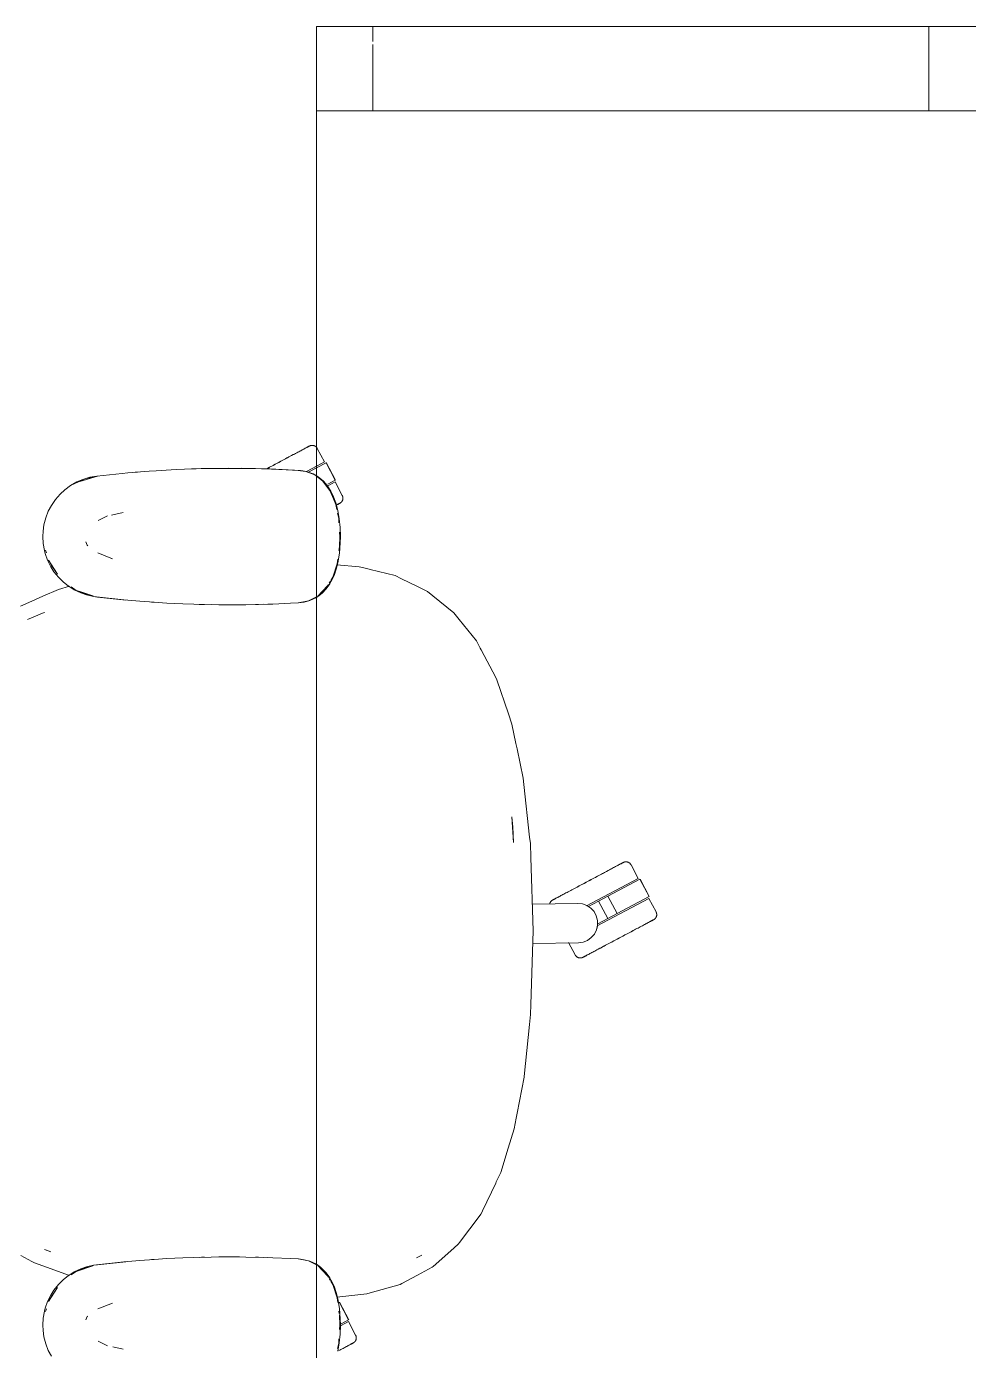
# Model space of a CAD drawing. Header units: millimetres. Extents: x 79795 to 317870, y -36033 to 97293.
# Drawn here: x 202442 to 203111, y 12536 to 13476 of the extents above; entities that cross this region are included whole.
import ezdxf

# ---------------------------------------------------------------- set-up
doc = ezdxf.new("R2010")
doc.units = ezdxf.units.MM
doc.header["$MEASUREMENT"] = 0
doc.layers.add('G-IMPT', color=8, linetype='CONTINUOUS', lineweight=9)
doc.layers.add('I-FURN', color=8, linetype='CONTINUOUS', lineweight=9)

msp = doc.modelspace()

# ---------------------------------------------------------------- linework, layer by layer
at = {"layer": 'G-IMPT'}
for p, q in [((202483.67, 13154.68), (202475.6, 13150.94)), ((202477.98, 13152.55), (202482.22, 13154.36)), ((202492.64, 13156.72), (202480.18, 13152.89)), ((202480.18, 13152.89), (202489.32, 13155.81)), ((202482.22, 13154.36), (202487.08, 13155.83)), ((202483.67, 13154.68), (202492.07, 13156.59)), ((202492.12, 13156.72), (202487.08, 13155.83)), ((202492.64, 13156.72), (202489.32, 13155.81)), ((202510.05, 13158.63), (202492.12, 13156.72)), ((202514.18, 13158.97), (202510.05, 13158.63)), ((202529.24, 13160.22), (202514.18, 13158.97)), ((202521.05, 13159.57), (202519.38, 13159.4)), ((202529.24, 13160.22), (202534.33, 13160.55)), ((202534.33, 13160.55), (202548.46, 13161.36)), ((202554.49, 13161.61), (202548.46, 13161.36)), ((202554.49, 13161.61), (202566.25, 13162)), ((202559.37, 13161.75), (202561.31, 13161.86)), ((202561.31, 13161.86), (202562.81, 13161.88)), ((202574.67, 13162.17), (202566.25, 13162)), ((202574.67, 13162.17), (202585.46, 13162.25)), ((202574.67, 13162.17), (202594.85, 13162.21)), ((202574.67, 13162.17), (202604.68, 13162.05)), ((202604.68, 13162.05), (202585.46, 13162.25)), ((202594.85, 13162.21), (202604.68, 13162.05)), ((202594.85, 13162.21), (202616.25, 13161.71)), ((202594.85, 13162.21), (202615.04, 13161.75)), ((202594.85, 13162.17), (202596.89, 13162.19)), ((202596.89, 13162.19), (202598.8, 13162.12)), ((202604.68, 13162.05), (202616.25, 13161.71)), ((202616.25, 13161.71), (202615.04, 13161.75)), ((202615.04, 13161.75), (202636.82, 13160.66)), ((202615.04, 13161.75), (202635.22, 13160.77)), ((202616.25, 13161.71), (202636.82, 13160.66)), ((202636.82, 13160.66), (202635.22, 13160.77)), ((202636.82, 13160.66), (202638.47, 13160.41)), ((202640.68, 13159.94), (202636.84, 13160.53)), ((202640.86, 13159.96), (202638.47, 13160.41)), ((202640.68, 13159.94), (202646.88, 13157.53)), ((202640.86, 13159.96), (202642.21, 13159.59)), ((202645.85, 13158.2), (202642.21, 13159.59)), ((202645.85, 13158.2), (202648.09, 13156.92)), ((202646.88, 13157.53), (202648.09, 13156.64)), ((202648.09, 13156.92), (202649.28, 13156.24)), ((202648.09, 13156.64), (202652.5, 13153.36)), ((202649.28, 13156.24), (202653.02, 13153.17)), ((202469.45, 13147.04), (202466.02, 13143.88)), ((202469.45, 13147.04), (202473.54, 13150.04)), ((202477.98, 13152.55), (202473.54, 13150.04)), ((202652.5, 13153.36), (202657.72, 13146.58)), ((202655.69, 13150.13), (202653.02, 13153.17)), ((202658.35, 13146.08), (202655.69, 13150.13)), ((202657.72, 13146.58), (202659.56, 13142.18)), ((202658.35, 13146.08), (202660.33, 13142.01)), ((202459.86, 13135.87), (202457.67, 13131.71)), ((202459.86, 13135.87), (202462.7, 13140.04)), ((202462.7, 13140.04), (202466.02, 13143.88)), ((202661.89, 13136.56), (202659.56, 13142.18)), ((202661.92, 13137.67), (202660.33, 13142.01)), ((202661.89, 13136.56), (202662.6, 13133.09)), ((202661.92, 13137.67), (202663.34, 13132.19)), ((202454.58, 13122.13), (202455.84, 13127)), ((202457.67, 13131.71), (202455.84, 13127)), ((202493.01, 13125.15), (202499.79, 13128.42)), ((202502.47, 13128.93), (202503.41, 13129.18)), ((202510.84, 13130.75), (202503.41, 13129.18)), ((202663.16, 13130.35), (202663.93, 13126.6)), ((202664.34, 13126.26), (202663.34, 13132.19)), ((202663.93, 13126.6), (202664.13, 13123.39)), ((202664.34, 13126.26), (202664.91, 13120.11)), ((202453.76, 13113.77), (202453.93, 13117.62)), ((202454.58, 13122.13), (202453.93, 13117.62)), ((202664.52, 13116.88), (202664.72, 13113.77)), ((202665.09, 13113.77), (202664.91, 13120.11)), ((202453.76, 13113.77), (202454.06, 13108.73)), ((202454.06, 13108.73), (202454.94, 13103.78)), ((202484.37, 13109.95), (202485.39, 13107.72)), ((202485.39, 13107.72), (202485.69, 13107.27)), ((202664.48, 13106.61), (202664.09, 13103.82)), ((202665, 13109.26), (202664.43, 13101.95)), ((202664.48, 13106.61), (202664.72, 13113.77)), ((202665, 13109.26), (202665.09, 13113.77)), ((202454.94, 13103.78), (202455.5, 13101.65)), ((202457.21, 13096.88), (202455.5, 13101.65)), ((202456.3, 13102.09), (202455.68, 13104.12)), ((202503.34, 13098.05), (202492.91, 13102.2)), ((202503.34, 13098.05), (202502.47, 13098.23)), ((202663.22, 13097.64), (202662.76, 13094.35)), ((202663.31, 13095.19), (202664.43, 13101.95)), ((202457.21, 13096.88), (202459.45, 13092.37)), ((202457.86, 13096.98), (202460.02, 13093.3)), ((202457.86, 13096.98), (202464.18, 13087.03)), ((202459.45, 13092.37), (202461.72, 13088.82)), ((202460.02, 13093.3), (202464.18, 13087.03)), ((202464.91, 13084.85), (202461.72, 13088.82)), ((202662.76, 13094.35), (202659.73, 13084.95)), ((202662.33, 13091.26), (202660.59, 13086.17)), ((202662.33, 13091.26), (202663.31, 13095.19)), ((202662.63, 13093.73), (202678.5, 13092.28)), ((202678.5, 13092.28), (202683.79, 13090.99)), ((202686.17, 13090.4), (202683.79, 13090.99)), ((202704.11, 13086), (202686.17, 13090.4)), ((202464.91, 13084.85), (202468.51, 13081.3)), ((202464.99, 13076.24), (202472.81, 13078.49)), ((202468.51, 13081.3), (202471.82, 13078.68)), ((202476.15, 13075.95), (202471.82, 13078.68)), ((202655.96, 13078.74), (202649.06, 13071.35)), ((202655.96, 13078.74), (202654.68, 13077.27)), ((202656.65, 13079.81), (202654.77, 13076.65)), ((202655.13, 13076.71), (202657.58, 13080.16)), ((202657.98, 13082.03), (202657.12, 13080.59)), ((202658.39, 13081.54), (202657.58, 13080.16)), ((202659.73, 13084.95), (202658.26, 13082.5)), ((202660.59, 13086.17), (202658.39, 13081.54)), ((202708.47, 13083.85), (202704.11, 13086)), ((202708.47, 13083.85), (202719.94, 13078.21)), ((202453.86, 13071.38), (202446.03, 13067.96)), ((202464.99, 13076.24), (202453.86, 13071.38)), ((202477.47, 13075.55), (202473.89, 13077.98)), ((202476.15, 13075.95), (202480.73, 13073.76)), ((202486.69, 13071.95), (202477.47, 13075.55)), ((202477.47, 13075.55), (202480.18, 13074.65)), ((202477.47, 13075.55), (202489.32, 13071.74)), ((202480.18, 13074.65), (202489.32, 13071.74)), ((202480.73, 13073.76), (202484.86, 13072.31)), ((202489.82, 13071.15), (202484.86, 13072.31)), ((202489.74, 13071.37), (202486.69, 13071.95)), ((202489.82, 13071.15), (202512.78, 13068.7)), ((202489.82, 13071.15), (202492.64, 13070.82)), ((202489.82, 13071.15), (202511.26, 13068.8)), ((202512.78, 13068.7), (202492.64, 13070.82)), ((202646.82, 13070.24), (202642.56, 13068.14)), ((202647.73, 13070.32), (202643.4, 13068.34)), ((202646.82, 13070.24), (202648.09, 13070.87)), ((202648.09, 13070.57), (202650.95, 13072.53)), ((202654.77, 13076.65), (202649.06, 13071.35)), ((202649.06, 13071.35), (202651.47, 13073.58)), ((202652.27, 13073.66), (202650.95, 13072.53)), ((202654.55, 13077.12), (202651.47, 13073.58)), ((202652.27, 13073.66), (202655.13, 13076.71)), ((202727.1, 13074.68), (202719.94, 13078.21)), ((202730.76, 13071.71), (202727.1, 13074.68)), ((202730.76, 13071.71), (202745.7, 13059.54)), ((202446.03, 13067.96), (202437.86, 13064.39)), ((202442.97, 13054.93), (202454.82, 13059.85)), ((202455.09, 13059.95), (202454.82, 13059.85)), ((202511.26, 13068.8), (202522.65, 13067.82)), ((202532.94, 13067.09), (202522.65, 13067.82)), ((202530.9, 13067.22), (202529.48, 13067.36)), ((202530.9, 13067.22), (202532.8, 13067.13)), ((202532.94, 13067.09), (202541.81, 13066.53)), ((202553.12, 13065.99), (202541.81, 13066.53)), ((202553.12, 13065.99), (202561, 13065.69)), ((202573.31, 13065.4), (202561, 13065.69)), ((202564.87, 13065.61), (202566.53, 13065.53)), ((202566.53, 13065.53), (202568.61, 13065.54)), ((202573.31, 13065.4), (202578.78, 13065.33)), ((202593.49, 13065.32), (202578.78, 13065.33)), ((202598, 13065.37), (202593.49, 13065.32)), ((202598, 13065.37), (202613.67, 13065.75)), ((202604.73, 13065.55), (202606.94, 13065.55)), ((202610.27, 13065.69), (202606.94, 13065.55)), ((202613.67, 13065.75), (202617.22, 13065.87)), ((202629.78, 13066.49), (202617.22, 13065.87)), ((202629.78, 13066.49), (202635.44, 13066.77)), ((202642.56, 13068.14), (202635.22, 13066.77)), ((202635.44, 13066.77), (202639.45, 13067.27)), ((202639.45, 13067.27), (202643.4, 13068.34)), ((202745.7, 13059.54), (202749.47, 13054.87)), ((202761.67, 13039.74), (202749.47, 13054.87)), ((202761.67, 13039.74), (202764.38, 13034.61)), ((202765.11, 13033.23), (202764.38, 13034.61)), ((202765.11, 13033.23), (202775.4, 13013.72)), ((202775.4, 13013.72), (202776.28, 13012.06)), ((202784.43, 12987.98), (202776.28, 13012.06)), ((202784.43, 12987.98), (202786.95, 12980.54)), ((202789.82, 12966.72), (202786.95, 12980.54)), ((202790.58, 12963.04), (202789.82, 12966.72)), ((202790.58, 12963.04), (202794.93, 12942.09)), ((202794.93, 12942.09), (202795.42, 12937.68)), ((202799.54, 12900.23), (202795.42, 12937.68)), ((202786.9, 12914.67), (202787.51, 12907.73)), ((202788.15, 12896.4), (202786.9, 12914.67)), ((202788.15, 12896.4), (202787.51, 12907.73)), ((202799.54, 12900.23), (202800.03, 12895.86)), ((202800.35, 12885.92), (202800.03, 12895.86)), ((202800.35, 12885.92), (202802.05, 12833.74)), ((202802.05, 12833.74), (202800.44, 12781.57)), ((202800.44, 12781.57), (202800.21, 12774.31)), ((202799.48, 12767.25), (202800.21, 12774.31)), ((202795.66, 12730.25), (202799.48, 12767.25)), ((202790.7, 12704.41), (202795.57, 12729.79)), ((202795.66, 12730.25), (202795.57, 12729.79)), ((202790.7, 12704.41), (202790, 12700.75)), ((202784.35, 12679.54), (202788.54, 12693.15)), ((202788.54, 12693.15), (202790, 12700.75)), ((202779.03, 12662.27), (202784.35, 12679.54)), ((202775.4, 12654.59), (202775.84, 12655.5)), ((202779.03, 12662.27), (202775.84, 12655.5)), ((202766.14, 12634.94), (202775.4, 12654.59)), ((202764.31, 12631.89), (202749.74, 12612.39)), ((202764.31, 12631.89), (202764.77, 12632.66)), ((202764.77, 12632.66), (202765.72, 12634.23)), ((202766.14, 12634.94), (202765.72, 12634.23)), ((202745.76, 12608.55), (202730.98, 12595.53)), ((202745.76, 12608.55), (202749.02, 12611.42)), ((202749.74, 12612.39), (202749.02, 12611.42)), ((202438.14, 12603.18), (202446.04, 12599.04)), ((202446.04, 12599.04), (202447.8, 12598.12)), ((202455.08, 12607.52), (202459.54, 12605.89)), ((202455.08, 12607.52), (202455.66, 12607.26)), ((202459.54, 12605.89), (202455.66, 12607.26)), ((202489.82, 12596.39), (202512.78, 12598.84)), ((202512.78, 12598.84), (202492.64, 12596.72)), ((202511.26, 12598.74), (202522.65, 12599.72)), ((202532.94, 12600.45), (202522.65, 12599.72)), ((202530.9, 12600.32), (202529.48, 12600.18)), ((202530.9, 12600.32), (202532.8, 12600.41)), ((202532.94, 12600.45), (202541.81, 12601.01)), ((202553.12, 12601.55), (202541.81, 12601.01)), ((202553.12, 12601.55), (202561, 12601.85)), ((202573.31, 12602.14), (202561, 12601.85)), ((202564.87, 12601.93), (202566.53, 12602.01)), ((202566.53, 12602.01), (202568.61, 12602.01)), ((202573.31, 12602.14), (202578.78, 12602.21)), ((202593.49, 12602.22), (202578.78, 12602.21)), ((202598, 12602.17), (202593.49, 12602.22)), ((202598, 12602.17), (202613.67, 12601.79)), ((202604.73, 12601.99), (202606.94, 12601.99)), ((202610.27, 12601.85), (202606.94, 12601.99)), ((202613.67, 12601.79), (202617.22, 12601.67)), ((202629.78, 12601.05), (202617.22, 12601.67)), ((202629.78, 12601.05), (202635.44, 12600.77)), ((202642.56, 12599.4), (202635.22, 12600.77)), ((202635.44, 12600.77), (202639.45, 12600.27)), ((202639.45, 12600.27), (202643.4, 12599.2)), ((202646.82, 12597.3), (202642.56, 12599.4)), ((202647.73, 12597.22), (202643.4, 12599.2)), ((202723.01, 12603.56), (202719.12, 12601.6)), ((202720.71, 12602.38), (202719.12, 12601.6)), ((202723.01, 12603.56), (202720.71, 12602.38)), ((202453.78, 12595.93), (202447.8, 12598.12)), ((202472.72, 12588.98), (202453.78, 12595.93)), ((202476.15, 12591.59), (202471.82, 12588.86)), ((202477.47, 12591.99), (202473.89, 12589.56)), ((202476.15, 12591.59), (202480.73, 12593.78)), ((202477.47, 12591.99), (202489.32, 12595.8)), ((202477.47, 12591.99), (202480.18, 12592.89)), ((202486.69, 12595.59), (202478.51, 12592.39)), ((202480.18, 12592.89), (202489.32, 12595.8)), ((202480.73, 12593.78), (202484.86, 12595.23)), ((202489.82, 12596.39), (202484.86, 12595.23)), ((202489.74, 12596.17), (202486.69, 12595.59)), ((202489.82, 12596.39), (202511.26, 12598.74)), ((202489.82, 12596.39), (202492.64, 12596.72)), ((202646.82, 12597.3), (202648.09, 12596.67)), ((202648.09, 12596.97), (202650.95, 12595.01)), ((202654.77, 12590.89), (202649.06, 12596.19)), ((202655.96, 12588.8), (202649.06, 12596.19)), ((202649.06, 12596.19), (202651.47, 12593.96)), ((202652.27, 12593.88), (202650.95, 12595.01)), ((202654.55, 12590.42), (202651.47, 12593.96)), ((202652.27, 12593.88), (202655.13, 12590.83)), ((202655.96, 12588.8), (202654.68, 12590.27)), ((202656.65, 12587.73), (202654.77, 12590.89)), ((202655.13, 12590.83), (202657.58, 12587.38)), ((202719.87, 12589.36), (202730.31, 12594.95)), ((202730.98, 12595.53), (202730.31, 12594.95)), ((202457.86, 12570.56), (202464.18, 12580.51)), ((202460.02, 12574.24), (202464.18, 12580.51)), ((202464.91, 12582.69), (202461.72, 12578.72)), ((202464.91, 12582.69), (202468.51, 12586.24)), ((202468.51, 12586.24), (202471.82, 12588.86)), ((202657.98, 12585.51), (202657.12, 12586.95)), ((202658.39, 12586), (202657.58, 12587.38)), ((202659.73, 12582.59), (202658.26, 12585.04)), ((202660.59, 12581.37), (202658.39, 12586)), ((202662.76, 12573.19), (202659.73, 12582.59)), ((202662.33, 12576.28), (202660.59, 12581.37)), ((202686.18, 12576.75), (202707.52, 12582.76)), ((202707.52, 12582.76), (202708.64, 12583.35)), ((202708.64, 12583.35), (202719.87, 12589.36)), ((202457.21, 12570.66), (202455.5, 12565.89)), ((202457.21, 12570.66), (202459.45, 12575.17)), ((202457.86, 12570.56), (202460.02, 12574.24)), ((202459.45, 12575.17), (202461.72, 12578.72)), ((202662.33, 12576.28), (202663.31, 12572.35)), ((202662.64, 12573.7), (202683.92, 12576.11)), ((202663.22, 12569.9), (202662.76, 12573.19)), ((202663.31, 12572.35), (202664.43, 12565.59)), ((202686.18, 12576.75), (202683.92, 12576.11)), ((202454.06, 12558.81), (202454.94, 12563.76)), ((202454.94, 12563.76), (202455.5, 12565.89)), ((202456.3, 12565.45), (202455.68, 12563.42)), ((202503.34, 12569.49), (202492.91, 12565.34)), ((202664.32, 12562.09), (202664.09, 12563.72)), ((202665, 12558.28), (202664.43, 12565.59)), ((202453.76, 12553.77), (202454.06, 12558.81)), ((202453.76, 12553.77), (202453.93, 12549.92)), ((202484.37, 12557.6), (202485.39, 12559.82)), ((202485.39, 12559.82), (202485.69, 12560.27)), ((202664.48, 12560.93), (202664.72, 12553.77)), ((202664.52, 12550.66), (202664.72, 12553.77)), ((202665.09, 12553.77), (202664.91, 12547.43)), ((202665, 12558.28), (202665.09, 12553.77)), ((202454.58, 12545.41), (202453.93, 12549.92)), ((202454.58, 12545.41), (202455.84, 12540.54)), ((202493.01, 12542.39), (202499.79, 12539.12)), ((202663.93, 12540.94), (202664.13, 12544.15)), ((202664.34, 12541.28), (202664.91, 12547.43)), ((202457.67, 12535.83), (202455.84, 12540.54)), ((202459.86, 12531.67), (202457.67, 12535.83)), ((202510.84, 12536.79), (202503.41, 12538.36)), ((202663.16, 12537.19), (202663.93, 12540.94)), ((202664.34, 12541.28), (202663.34, 12535.35))]:
    msp.add_line(p, q, dxfattribs=at)
at = {"layer": 'I-FURN'}
for p, q in [((203448.09, 13475.97), (202648.09, 13475.97)), ((202648.09, 13475.97), (202648.09, 12075.97)), ((202648.09, 12075.97), (202648.09, 13475.97)), ((202648.09, 13475.97), (203448.09, 13475.97)), ((202648.09, 13475.97), (203083.09, 13475.97)), ((202688.09, 13475.97), (202648.09, 13475.97)), ((202648.09, 13475.97), (202648.09, 13415.97)), ((202648.09, 13415.97), (202648.09, 13475.97)), ((204208.09, 13475.97), (202688.09, 13475.97)), ((202688.09, 13465.39), (202688.09, 13475.97)), ((202688.09, 13465.39), (202688.09, 13475.97)), ((203083.09, 13475.97), (203213.09, 13475.97)), ((203083.09, 13415.97), (203083.09, 13475.97)), ((203083.09, 13415.97), (203083.09, 13475.97)), ((202688.09, 13415.97), (202688.09, 13463.08)), ((202688.09, 13415.97), (202688.09, 13463.08)), ((202648.09, 13415.97), (202688.09, 13415.97)), ((203083.09, 13415.97), (202648.09, 13415.97)), ((202688.09, 13415.97), (204208.09, 13415.97)), ((203213.09, 13415.97), (203083.09, 13415.97)), ((202632.48, 13172.37), (202631.65, 13171.93)), ((202633.29, 13172.8), (202632.48, 13172.37)), ((202634.08, 13173.22), (202633.29, 13172.8)), ((202634.84, 13173.62), (202634.08, 13173.22)), ((202635.58, 13174.02), (202634.84, 13173.62)), ((202636.28, 13174.39), (202635.58, 13174.02)), ((202636.96, 13174.75), (202636.28, 13174.39)), ((202637.61, 13175.1), (202636.96, 13174.75)), ((202638.23, 13175.42), (202637.61, 13175.1)), ((202638.81, 13175.73), (202638.23, 13175.42)), ((202638.5, 13175.57), (202639.07, 13175.87)), ((202639.36, 13176.03), (202638.81, 13175.73)), ((202639.07, 13175.87), (202639.6, 13176.16)), ((202639.88, 13176.3), (202639.36, 13176.03)), ((202639.6, 13176.16), (202640.1, 13176.42)), ((202640.36, 13176.56), (202639.88, 13176.3)), ((202640.1, 13176.42), (202640.57, 13176.67)), ((202640.81, 13176.8), (202640.36, 13176.56)), ((202640.57, 13176.67), (202641, 13176.9)), ((202641.22, 13177.01), (202640.81, 13176.8)), ((202641, 13176.9), (202641.39, 13177.11)), ((202641.59, 13177.21), (202641.22, 13177.01)), ((202641.39, 13177.11), (202641.75, 13177.3)), ((202641.93, 13177.39), (202641.59, 13177.21)), ((202641.75, 13177.3), (202642.07, 13177.47)), ((202642.22, 13177.55), (202641.93, 13177.39)), ((202642.07, 13177.47), (202642.35, 13177.61)), ((202642.48, 13177.69), (202642.22, 13177.55)), ((202642.35, 13177.61), (202642.59, 13177.74)), ((202642.7, 13177.8), (202642.48, 13177.69)), ((202642.59, 13177.74), (202642.79, 13177.85)), ((202642.88, 13177.9), (202642.7, 13177.8)), ((202642.79, 13177.85), (202642.95, 13177.94)), ((202643.02, 13177.97), (202642.88, 13177.9)), ((202642.95, 13177.94), (202643.07, 13178)), ((202643.12, 13178.03), (202643.02, 13177.97)), ((202643.07, 13178), (202643.15, 13178.04)), ((202643.18, 13178.06), (202643.12, 13178.03)), ((202643.15, 13178.04), (202643.2, 13178.07)), ((202643.2, 13178.07), (202643.18, 13178.06)), ((202643.2, 13178.07), (202643.34, 13178.14)), ((202643.2, 13178.07), (202643.2, 13178.07)), ((202643.34, 13178.14), (202643.49, 13178.21)), ((202643.49, 13178.21), (202643.64, 13178.27)), ((202643.64, 13178.27), (202643.79, 13178.33)), ((202643.79, 13178.33), (202643.95, 13178.37)), ((202643.95, 13178.37), (202644.1, 13178.42)), ((202644.1, 13178.42), (202644.26, 13178.45)), ((202644.26, 13178.45), (202644.42, 13178.48)), ((202644.42, 13178.48), (202644.58, 13178.51)), ((202644.58, 13178.51), (202644.74, 13178.53)), ((202644.74, 13178.53), (202644.9, 13178.54)), ((202644.9, 13178.54), (202645.06, 13178.54)), ((202645.06, 13178.54), (202645.22, 13178.54)), ((202645.22, 13178.54), (202645.38, 13178.53)), ((202645.38, 13178.53), (202645.54, 13178.52)), ((202645.54, 13178.52), (202645.7, 13178.5)), ((202645.7, 13178.5), (202645.86, 13178.47)), ((202645.86, 13178.47), (202646.02, 13178.43)), ((202646.02, 13178.43), (202646.17, 13178.39)), ((202646.17, 13178.39), (202646.33, 13178.35)), ((202646.33, 13178.35), (202646.48, 13178.29)), ((202646.48, 13178.29), (202646.63, 13178.24)), ((202646.63, 13178.24), (202646.78, 13178.17)), ((202646.78, 13178.17), (202646.92, 13178.1)), ((202646.92, 13178.1), (202647.07, 13178.03)), ((202647.07, 13178.03), (202647.2, 13177.94)), ((202647.2, 13177.94), (202647.34, 13177.86)), ((202647.34, 13177.86), (202647.47, 13177.76)), ((202647.47, 13177.76), (202647.6, 13177.67)), ((202647.6, 13177.67), (202647.72, 13177.56)), ((202647.72, 13177.56), (202647.84, 13177.46)), ((202647.84, 13177.46), (202647.96, 13177.34)), ((202647.96, 13177.34), (202648.07, 13177.23)), ((202648.07, 13177.23), (202648.18, 13177.11)), ((202648.18, 13177.11), (202648.28, 13176.98)), ((202648.28, 13176.98), (202648.37, 13176.85)), ((202648.37, 13176.85), (202648.47, 13176.72)), ((202648.47, 13176.72), (202648.55, 13176.58)), ((202648.55, 13176.58), (202648.63, 13176.44)), ((202648.63, 13176.44), (202648.65, 13176.4)), ((202653.8, 13166.72), (202648.65, 13176.4)), ((202613.79, 13162.43), (202614.79, 13162.96)), ((202615.32, 13163.25), (202614.33, 13162.72)), ((202614.79, 13162.96), (202615.78, 13163.49)), ((202616.33, 13163.78), (202615.32, 13163.25)), ((202615.78, 13163.49), (202616.79, 13164.02)), ((202617.33, 13164.31), (202616.33, 13163.78)), ((202616.79, 13164.02), (202617.79, 13164.56)), ((202618.34, 13164.85), (202617.33, 13164.31)), ((202617.79, 13164.56), (202618.8, 13165.09)), ((202619.34, 13165.38), (202618.34, 13164.85)), ((202618.8, 13165.09), (202619.8, 13165.63)), ((202620.34, 13165.92), (202619.34, 13165.38)), ((202619.8, 13165.63), (202620.8, 13166.16)), ((202621.34, 13166.45), (202620.34, 13165.92)), ((202620.8, 13166.16), (202621.8, 13166.69)), ((202622.34, 13166.98), (202621.34, 13166.45)), ((202621.8, 13166.69), (202622.79, 13167.22)), ((202623.32, 13167.5), (202622.34, 13166.98)), ((202622.79, 13167.22), (202623.78, 13167.74)), ((202624.3, 13168.02), (202623.32, 13167.5)), ((202623.78, 13167.74), (202624.75, 13168.26)), ((202625.27, 13168.54), (202624.3, 13168.02)), ((202624.75, 13168.26), (202625.71, 13168.77)), ((202626.23, 13169.04), (202625.27, 13168.54)), ((202625.71, 13168.77), (202626.66, 13169.28)), ((202627.17, 13169.55), (202626.23, 13169.04)), ((202626.66, 13169.28), (202627.6, 13169.78)), ((202628.1, 13170.04), (202627.17, 13169.55)), ((202627.6, 13169.78), (202628.52, 13170.27)), ((202629.02, 13170.53), (202628.1, 13170.04)), ((202628.52, 13170.27), (202629.43, 13170.75)), ((202629.91, 13171), (202629.02, 13170.53)), ((202629.43, 13170.75), (202630.32, 13171.22)), ((202630.79, 13171.47), (202629.91, 13171)), ((202630.32, 13171.22), (202631.19, 13171.68)), ((202631.65, 13171.93), (202630.79, 13171.47)), ((202631.19, 13171.68), (202632.03, 13172.13)), ((202648.52, 13163.91), (202641.14, 13159.98)), ((202648.23, 13162.62), (202654.93, 13166.18)), ((202653.8, 13166.72), (202648.52, 13163.91)), ((202654.93, 13166.18), (202661.5, 13153.82)), ((202661.67, 13153.91), (202655.1, 13166.27)), ((202612.8, 13161.91), (202613.79, 13162.43)), ((202613.34, 13162.19), (202613.18, 13162.11)), ((202614.33, 13162.72), (202613.34, 13162.19)), ((202642.42, 13159.53), (202648.23, 13162.62)), ((202661.5, 13153.82), (202656.21, 13151.01)), ((202661.31, 13152.59), (202656.12, 13149.83)), ((202666.46, 13142.9), (202661.31, 13152.59)), ((202662.17, 13136.05), (202662.6, 13136.28)), ((202662.81, 13136.4), (202662.4, 13136.18)), ((202662.6, 13136.28), (202662.99, 13136.49)), ((202663.19, 13136.6), (202662.81, 13136.4)), ((202662.99, 13136.49), (202663.34, 13136.68)), ((202663.52, 13136.78), (202663.19, 13136.6)), ((202663.34, 13136.68), (202663.66, 13136.85)), ((202663.82, 13136.93), (202663.52, 13136.78)), ((202663.66, 13136.85), (202663.94, 13137)), ((202664.08, 13137.07), (202663.82, 13136.93)), ((202663.94, 13137), (202664.18, 13137.13)), ((202664.3, 13137.19), (202664.08, 13137.07)), ((202664.18, 13137.13), (202664.38, 13137.23)), ((202664.48, 13137.28), (202664.3, 13137.19)), ((202664.38, 13137.23), (202664.55, 13137.32)), ((202664.62, 13137.36), (202664.48, 13137.28)), ((202664.55, 13137.32), (202664.67, 13137.38)), ((202664.72, 13137.41), (202664.62, 13137.36)), ((202664.67, 13137.38), (202664.75, 13137.43)), ((202664.78, 13137.44), (202664.72, 13137.41)), ((202664.75, 13137.43), (202664.79, 13137.45)), ((202664.8, 13137.45), (202664.78, 13137.44)), ((202664.79, 13137.45), (202664.8, 13137.45)), ((202664.84, 13137.47), (202664.8, 13137.45)), ((202664.98, 13137.55), (202664.84, 13137.47)), ((202665.11, 13137.64), (202664.98, 13137.55)), ((202665.24, 13137.73), (202665.11, 13137.64)), ((202665.37, 13137.83), (202665.24, 13137.73)), ((202665.5, 13137.93), (202665.37, 13137.83)), ((202665.62, 13138.03), (202665.5, 13137.93)), ((202665.74, 13138.15), (202665.62, 13138.03)), ((202665.85, 13138.26), (202665.74, 13138.15)), ((202665.96, 13138.38), (202665.85, 13138.26)), ((202666.06, 13138.51), (202665.96, 13138.38)), ((202666.16, 13138.63), (202666.06, 13138.51)), ((202666.25, 13138.77), (202666.16, 13138.63)), ((202666.34, 13138.9), (202666.25, 13138.77)), ((202666.42, 13139.04), (202666.34, 13138.9)), ((202666.5, 13139.18), (202666.42, 13139.04)), ((202666.46, 13142.9), (202666.54, 13142.76)), ((202666.57, 13139.33), (202666.5, 13139.18)), ((202666.54, 13142.76), (202666.6, 13142.61)), ((202666.63, 13139.48), (202666.57, 13139.33)), ((202666.6, 13142.61), (202666.66, 13142.46)), ((202666.69, 13139.63), (202666.63, 13139.48)), ((202666.66, 13142.46), (202666.72, 13142.31)), ((202666.74, 13139.78), (202666.69, 13139.63)), ((202666.72, 13142.31), (202666.77, 13142.16)), ((202666.79, 13139.93), (202666.74, 13139.78)), ((202666.77, 13142.16), (202666.81, 13142)), ((202666.83, 13140.09), (202666.79, 13139.93)), ((202666.81, 13142), (202666.85, 13141.85)), ((202666.86, 13140.25), (202666.83, 13140.09)), ((202666.85, 13141.85), (202666.88, 13141.69)), ((202666.89, 13140.4), (202666.86, 13140.25)), ((202666.88, 13141.69), (202666.9, 13141.53)), ((202666.91, 13140.56), (202666.89, 13140.4)), ((202666.9, 13141.53), (202666.92, 13141.37)), ((202666.92, 13140.73), (202666.91, 13140.56)), ((202666.92, 13141.37), (202666.93, 13141.21)), ((202666.93, 13140.89), (202666.92, 13140.73)), ((202666.93, 13141.21), (202666.93, 13141.05)), ((202666.93, 13141.05), (202666.93, 13140.89)), ((202862.96, 12880.68), (202863.43, 12880.93)), ((202863.66, 12881.06), (202863.22, 12880.82)), ((202863.43, 12880.93), (202863.85, 12881.16)), ((202864.07, 12881.28), (202863.66, 12881.06)), ((202863.85, 12881.16), (202864.25, 12881.37)), ((202864.44, 12881.47), (202864.07, 12881.28)), ((202864.25, 12881.37), (202864.6, 12881.56)), ((202864.78, 12881.65), (202864.44, 12881.47)), ((202864.6, 12881.56), (202864.92, 12881.73)), ((202865.08, 12881.81), (202864.78, 12881.65)), ((202864.92, 12881.73), (202865.2, 12881.88)), ((202865.34, 12881.95), (202865.08, 12881.81)), ((202865.2, 12881.88), (202865.44, 12882)), ((202865.55, 12882.06), (202865.34, 12881.95)), ((202865.44, 12882), (202865.64, 12882.11)), ((202865.73, 12882.16), (202865.55, 12882.06)), ((202865.64, 12882.11), (202865.8, 12882.2)), ((202865.88, 12882.23), (202865.73, 12882.16)), ((202865.8, 12882.2), (202865.93, 12882.26)), ((202865.98, 12882.29), (202865.88, 12882.23)), ((202865.93, 12882.26), (202866.01, 12882.31)), ((202866.04, 12882.32), (202865.98, 12882.29)), ((202866.01, 12882.31), (202866.05, 12882.33)), ((202866.06, 12882.33), (202866.04, 12882.32)), ((202866.05, 12882.33), (202866.06, 12882.33)), ((202866.06, 12882.33), (202866.2, 12882.4)), ((202866.2, 12882.4), (202866.35, 12882.47)), ((202866.35, 12882.47), (202866.5, 12882.53)), ((202866.5, 12882.53), (202866.65, 12882.59)), ((202866.65, 12882.59), (202866.8, 12882.64)), ((202866.8, 12882.64), (202866.96, 12882.68)), ((202866.96, 12882.68), (202867.11, 12882.72)), ((202867.11, 12882.72), (202867.27, 12882.75)), ((202867.27, 12882.75), (202867.43, 12882.77)), ((202867.43, 12882.77), (202867.59, 12882.79)), ((202867.59, 12882.79), (202867.75, 12882.8)), ((202867.75, 12882.8), (202867.91, 12882.8)), ((202867.91, 12882.8), (202868.07, 12882.8)), ((202868.07, 12882.8), (202868.24, 12882.79)), ((202868.24, 12882.79), (202868.4, 12882.78)), ((202868.4, 12882.78), (202868.56, 12882.76)), ((202868.56, 12882.76), (202868.71, 12882.73)), ((202868.71, 12882.73), (202868.87, 12882.7)), ((202868.87, 12882.7), (202869.03, 12882.66)), ((202869.03, 12882.66), (202869.18, 12882.61)), ((202869.18, 12882.61), (202869.34, 12882.56)), ((202869.34, 12882.56), (202869.49, 12882.5)), ((202869.49, 12882.5), (202869.63, 12882.43)), ((202869.63, 12882.43), (202869.78, 12882.36)), ((202869.78, 12882.36), (202869.92, 12882.29)), ((202869.92, 12882.29), (202870.06, 12882.21)), ((202870.06, 12882.21), (202870.19, 12882.12)), ((202870.19, 12882.12), (202870.33, 12882.03)), ((202870.33, 12882.03), (202870.46, 12881.93)), ((202870.46, 12881.93), (202870.58, 12881.83)), ((202870.58, 12881.83), (202870.7, 12881.72)), ((202870.7, 12881.72), (202870.81, 12881.61)), ((202870.81, 12881.61), (202870.93, 12881.49)), ((202870.93, 12881.49), (202871.03, 12881.37)), ((202871.03, 12881.37), (202871.13, 12881.24)), ((202871.13, 12881.24), (202871.23, 12881.11)), ((202871.23, 12881.11), (202871.32, 12880.98)), ((202871.32, 12880.98), (202871.41, 12880.84)), ((202871.41, 12880.84), (202871.49, 12880.7)), ((202844.66, 12870.95), (202845.65, 12871.48)), ((202846.18, 12871.76), (202845.19, 12871.24)), ((202845.65, 12871.48), (202846.63, 12872)), ((202847.16, 12872.28), (202846.18, 12871.76)), ((202846.63, 12872), (202847.6, 12872.52)), ((202848.13, 12872.8), (202847.16, 12872.28)), ((202847.6, 12872.52), (202848.57, 12873.03)), ((202849.08, 12873.31), (202848.13, 12872.8)), ((202848.57, 12873.03), (202849.52, 12873.54)), ((202850.03, 12873.81), (202849.08, 12873.31)), ((202849.52, 12873.54), (202850.46, 12874.04)), ((202850.96, 12874.3), (202850.03, 12873.81)), ((202850.46, 12874.04), (202851.38, 12874.53)), ((202851.87, 12874.79), (202850.96, 12874.3)), ((202851.38, 12874.53), (202852.29, 12875.01)), ((202852.77, 12875.26), (202851.87, 12874.79)), ((202852.29, 12875.01), (202853.17, 12875.48)), ((202853.64, 12875.73), (202852.77, 12875.26)), ((202853.17, 12875.48), (202854.04, 12875.94)), ((202854.5, 12876.19), (202853.64, 12875.73)), ((202854.04, 12875.94), (202854.89, 12876.39)), ((202855.34, 12876.63), (202854.5, 12876.19)), ((202856.15, 12877.06), (202855.34, 12876.63)), ((202856.94, 12877.48), (202856.15, 12877.06)), ((202857.7, 12877.89), (202856.94, 12877.48)), ((202858.43, 12878.28), (202857.7, 12877.89)), ((202859.14, 12878.65), (202858.43, 12878.28)), ((202859.82, 12879.01), (202859.14, 12878.65)), ((202860.46, 12879.36), (202859.82, 12879.01)), ((202861.08, 12879.69), (202860.46, 12879.36)), ((202861.67, 12880), (202861.08, 12879.69)), ((202861.35, 12879.83), (202861.92, 12880.13)), ((202862.22, 12880.29), (202861.67, 12880)), ((202861.92, 12880.13), (202862.46, 12880.42)), ((202862.73, 12880.56), (202862.22, 12880.29)), ((202862.46, 12880.42), (202862.96, 12880.68)), ((202863.22, 12880.82), (202862.73, 12880.56)), ((202871.49, 12880.7), (202871.51, 12880.66)), ((202876.66, 12870.98), (202871.51, 12880.66)), ((202828.66, 12862.45), (202827.8, 12861.99)), ((202829.55, 12862.92), (202828.66, 12862.45)), ((202830.46, 12863.4), (202829.55, 12862.92)), ((202829.97, 12863.14), (202830.88, 12863.63)), ((202831.38, 12863.89), (202830.46, 12863.4)), ((202830.88, 12863.63), (202831.81, 12864.12)), ((202832.32, 12864.39), (202831.38, 12863.89)), ((202831.81, 12864.12), (202832.75, 12864.62)), ((202833.27, 12864.9), (202832.32, 12864.39)), ((202832.75, 12864.62), (202833.71, 12865.13)), ((202834.23, 12865.41), (202833.27, 12864.9)), ((202833.71, 12865.13), (202834.68, 12865.65)), ((202835.21, 12865.93), (202834.23, 12865.41)), ((202834.68, 12865.65), (202835.66, 12866.17)), ((202836.19, 12866.45), (202835.21, 12865.93)), ((202835.66, 12866.17), (202836.65, 12866.69)), ((202837.18, 12866.98), (202836.19, 12866.45)), ((202836.65, 12866.69), (202837.64, 12867.22)), ((202838.18, 12867.51), (202837.18, 12866.98)), ((202837.64, 12867.22), (202838.64, 12867.75)), ((202839.18, 12868.04), (202838.18, 12867.51)), ((202838.64, 12867.75), (202839.64, 12868.29)), ((202840.18, 12868.57), (202839.18, 12868.04)), ((202839.64, 12868.29), (202840.65, 12868.82)), ((202876.66, 12870.98), (202839.91, 12851.44)), ((202841.19, 12869.11), (202840.18, 12868.57)), ((202840.65, 12868.82), (202841.65, 12869.36)), ((202842.2, 12869.64), (202841.19, 12869.11)), ((202841.65, 12869.36), (202842.66, 12869.89)), ((202843.2, 12870.18), (202842.2, 12869.64)), ((202842.66, 12869.89), (202843.66, 12870.42)), ((202844.2, 12870.71), (202843.2, 12870.18)), ((202843.66, 12870.42), (202844.66, 12870.95)), ((202845.19, 12871.24), (202844.2, 12870.71)), ((202855.07, 12858.37), (202877.78, 12870.44)), ((202877.78, 12870.44), (202884.35, 12858.08)), ((202884.52, 12858.17), (202877.95, 12870.53)), ((202801.44, 12852.69), (202833.63, 12853.26)), ((202813.75, 12852.96), (202813.79, 12853.12)), ((202813.79, 12853.12), (202813.84, 12853.28)), ((202813.84, 12853.28), (202813.89, 12853.43)), ((202813.89, 12853.43), (202813.95, 12853.58)), ((202813.95, 12853.58), (202814.01, 12853.73)), ((202814.01, 12853.73), (202814.08, 12853.87)), ((202814.08, 12853.87), (202814.16, 12854.01)), ((202814.16, 12854.01), (202814.24, 12854.15)), ((202814.24, 12854.15), (202814.33, 12854.29)), ((202814.33, 12854.29), (202814.42, 12854.42)), ((202814.42, 12854.42), (202814.52, 12854.55)), ((202814.52, 12854.55), (202814.62, 12854.67)), ((202814.62, 12854.67), (202814.73, 12854.79)), ((202814.73, 12854.79), (202814.84, 12854.91)), ((202814.84, 12854.91), (202814.96, 12855.02)), ((202814.96, 12855.02), (202815.08, 12855.12)), ((202815.08, 12855.12), (202815.2, 12855.23)), ((202815.2, 12855.23), (202815.33, 12855.32)), ((202815.33, 12855.32), (202815.47, 12855.41)), ((202815.47, 12855.41), (202815.6, 12855.5)), ((202815.6, 12855.5), (202815.74, 12855.58)), ((202815.74, 12855.58), (202815.78, 12855.6)), ((202815.78, 12855.6), (202815.8, 12855.61)), ((202815.79, 12855.6), (202815.78, 12855.6)), ((202815.83, 12855.62), (202815.79, 12855.6)), ((202815.8, 12855.61), (202815.86, 12855.64)), ((202815.91, 12855.67), (202815.83, 12855.62)), ((202815.86, 12855.64), (202815.96, 12855.7)), ((202816.03, 12855.73), (202815.91, 12855.67)), ((202815.96, 12855.7), (202816.1, 12855.77)), ((202816.19, 12855.82), (202816.03, 12855.73)), ((202816.1, 12855.77), (202816.28, 12855.87)), ((202816.4, 12855.93), (202816.19, 12855.82)), ((202816.28, 12855.87), (202816.5, 12855.98)), ((202816.64, 12856.05), (202816.4, 12855.93)), ((202816.5, 12855.98), (202816.76, 12856.12)), ((202816.92, 12856.2), (202816.64, 12856.05)), ((202816.76, 12856.12), (202817.06, 12856.28)), ((202817.23, 12856.37), (202816.92, 12856.2)), ((202817.06, 12856.28), (202817.39, 12856.46)), ((202817.59, 12856.56), (202817.23, 12856.37)), ((202817.39, 12856.46), (202817.77, 12856.65)), ((202817.98, 12856.77), (202817.59, 12856.56)), ((202817.77, 12856.65), (202818.18, 12856.87)), ((202818.41, 12857), (202817.98, 12856.77)), ((202818.18, 12856.87), (202818.62, 12857.11)), ((202818.88, 12857.25), (202818.41, 12857)), ((202818.62, 12857.11), (202819.1, 12857.37)), ((202819.38, 12857.51), (202818.88, 12857.25)), ((202819.1, 12857.37), (202819.62, 12857.64)), ((202819.91, 12857.8), (202819.38, 12857.51)), ((202819.62, 12857.64), (202820.17, 12857.93)), ((202820.48, 12858.1), (202819.91, 12857.8)), ((202820.17, 12857.93), (202820.76, 12858.24)), ((202821.09, 12858.42), (202820.48, 12858.1)), ((202821.72, 12858.76), (202821.09, 12858.42)), ((202822.38, 12859.11), (202821.72, 12858.76)), ((202823.08, 12859.48), (202822.38, 12859.11)), ((202823.8, 12859.86), (202823.08, 12859.48)), ((202824.55, 12860.26), (202823.8, 12859.86)), ((202825.32, 12860.67), (202824.55, 12860.26)), ((202826.13, 12861.1), (202825.32, 12860.67)), ((202826.95, 12861.54), (202826.13, 12861.1)), ((202827.8, 12861.99), (202826.95, 12861.54)), ((202833.63, 12853.26), (202836.98, 12852.91)), ((202836.98, 12852.91), (202840.16, 12851.77)), ((202841.29, 12851.04), (202848.43, 12854.84)), ((202884.17, 12856.85), (202847.45, 12837.33)), ((202848.43, 12854.84), (202855.07, 12858.37)), ((202848.43, 12854.84), (202855, 12842.48)), ((202855.07, 12858.37), (202861.64, 12846.01)), ((202884.35, 12858.08), (202861.64, 12846.01)), ((202889.32, 12847.17), (202884.17, 12856.85)), ((202840.16, 12851.77), (202842.97, 12849.9)), ((202842.97, 12849.9), (202845.25, 12847.41)), ((202845.25, 12847.41), (202846.87, 12844.45)), ((202846.87, 12844.45), (202847.73, 12841.19)), ((202861.64, 12846.01), (202855, 12842.48)), ((202889.27, 12843.3), (202889.19, 12843.16)), ((202889.35, 12843.44), (202889.27, 12843.3)), ((202889.32, 12847.17), (202889.39, 12847.02)), ((202889.42, 12843.59), (202889.35, 12843.44)), ((202889.39, 12847.02), (202889.46, 12846.88)), ((202889.49, 12843.74), (202889.42, 12843.59)), ((202889.46, 12846.88), (202889.52, 12846.73)), ((202889.54, 12843.89), (202889.49, 12843.74)), ((202889.52, 12846.73), (202889.57, 12846.57)), ((202889.6, 12844.04), (202889.54, 12843.89)), ((202889.57, 12846.57), (202889.62, 12846.42)), ((202889.64, 12844.19), (202889.6, 12844.04)), ((202889.62, 12846.42), (202889.67, 12846.27)), ((202889.68, 12844.35), (202889.64, 12844.19)), ((202889.67, 12846.27), (202889.7, 12846.11)), ((202889.72, 12844.51), (202889.68, 12844.35)), ((202889.7, 12846.11), (202889.73, 12845.95)), ((202889.74, 12844.67), (202889.72, 12844.51)), ((202889.73, 12845.95), (202889.76, 12845.79)), ((202889.76, 12844.83), (202889.74, 12844.67)), ((202889.76, 12845.79), (202889.77, 12845.63)), ((202889.78, 12844.99), (202889.76, 12844.83)), ((202889.77, 12845.63), (202889.79, 12845.47)), ((202889.79, 12845.15), (202889.78, 12844.99)), ((202889.79, 12845.47), (202889.79, 12845.31)), ((202889.79, 12845.31), (202889.79, 12845.15)), ((202847.04, 12834.53), (202845.52, 12831.52)), ((202847.79, 12837.82), (202847.04, 12834.53)), ((202847.73, 12841.19), (202847.79, 12837.82)), ((202855, 12842.48), (202847.86, 12838.68)), ((202872.05, 12833.42), (202872.98, 12833.91)), ((202873.47, 12834.17), (202872.55, 12833.69)), ((202872.98, 12833.91), (202873.88, 12834.39)), ((202873.88, 12834.39), (202874.77, 12834.87)), ((202874.77, 12834.87), (202875.64, 12835.33)), ((202875.64, 12835.33), (202876.48, 12835.78)), ((202876.48, 12835.78), (202877.31, 12836.22)), ((202877.31, 12836.22), (202878.11, 12836.64)), ((202878.11, 12836.64), (202878.88, 12837.05)), ((202878.88, 12837.05), (202879.63, 12837.45)), ((202879.63, 12837.45), (202880.36, 12837.84)), ((202880.36, 12837.84), (202881.05, 12838.21)), ((202881.05, 12838.21), (202881.71, 12838.56)), ((202881.71, 12838.56), (202882.35, 12838.9)), ((202882.35, 12838.9), (202882.95, 12839.22)), ((202883.26, 12839.38), (202882.68, 12839.07)), ((202882.95, 12839.22), (202883.52, 12839.52)), ((202883.81, 12839.67), (202883.26, 12839.38)), ((202883.52, 12839.52), (202884.05, 12839.8)), ((202884.33, 12839.95), (202883.81, 12839.67)), ((202884.05, 12839.8), (202884.56, 12840.07)), ((202884.81, 12840.2), (202884.33, 12839.95)), ((202884.56, 12840.07), (202885.02, 12840.32)), ((202885.26, 12840.44), (202884.81, 12840.2)), ((202885.02, 12840.32), (202885.45, 12840.54)), ((202885.67, 12840.66), (202885.26, 12840.44)), ((202885.45, 12840.54), (202885.84, 12840.75)), ((202886.04, 12840.86), (202885.67, 12840.66)), ((202885.84, 12840.75), (202886.2, 12840.94)), ((202886.38, 12841.04), (202886.04, 12840.86)), ((202886.2, 12840.94), (202886.52, 12841.11)), ((202886.67, 12841.19), (202886.38, 12841.04)), ((202886.52, 12841.11), (202886.8, 12841.26)), ((202886.93, 12841.33), (202886.67, 12841.19)), ((202886.8, 12841.26), (202887.04, 12841.39)), ((202887.15, 12841.45), (202886.93, 12841.33)), ((202887.04, 12841.39), (202887.24, 12841.5)), ((202887.33, 12841.54), (202887.15, 12841.45)), ((202887.24, 12841.5), (202887.4, 12841.58)), ((202887.47, 12841.62), (202887.33, 12841.54)), ((202887.4, 12841.58), (202887.52, 12841.65)), ((202887.57, 12841.67), (202887.47, 12841.62)), ((202887.52, 12841.65), (202887.6, 12841.69)), ((202887.63, 12841.7), (202887.57, 12841.67)), ((202887.6, 12841.69), (202887.65, 12841.71)), ((202887.65, 12841.72), (202887.63, 12841.7)), ((202887.69, 12841.74), (202887.65, 12841.72)), ((202887.65, 12841.71), (202887.65, 12841.72)), ((202887.83, 12841.82), (202887.69, 12841.74)), ((202887.97, 12841.9), (202887.83, 12841.82)), ((202888.1, 12841.99), (202887.97, 12841.9)), ((202888.23, 12842.09), (202888.1, 12841.99)), ((202888.35, 12842.19), (202888.23, 12842.09)), ((202888.48, 12842.3), (202888.35, 12842.19)), ((202888.59, 12842.41), (202888.48, 12842.3)), ((202888.7, 12842.52), (202888.59, 12842.41)), ((202888.81, 12842.64), (202888.7, 12842.52)), ((202888.92, 12842.77), (202888.81, 12842.64)), ((202889.01, 12842.9), (202888.92, 12842.77)), ((202889.11, 12843.03), (202889.01, 12842.9)), ((202889.19, 12843.16), (202889.11, 12843.03)), ((202834.11, 12825.27), (202801.77, 12824.71)), ((202827.23, 12825.49), (202831.93, 12816.65)), ((202837.46, 12825.74), (202834.11, 12825.27)), ((202840.59, 12826.99), (202837.46, 12825.74)), ((202843.33, 12828.95), (202840.59, 12826.99)), ((202845.52, 12831.52), (202843.33, 12828.95)), ((202854.35, 12824.01), (202855.31, 12824.52)), ((202855.83, 12824.79), (202854.87, 12824.28)), ((202855.31, 12824.52), (202856.28, 12825.03)), ((202856.8, 12825.31), (202855.83, 12824.79)), ((202856.28, 12825.03), (202857.25, 12825.55)), ((202857.79, 12825.84), (202856.8, 12825.31)), ((202857.25, 12825.55), (202858.24, 12826.08)), ((202858.78, 12826.36), (202857.79, 12825.84)), ((202858.24, 12826.08), (202859.24, 12826.61)), ((202859.77, 12826.89), (202858.78, 12826.36)), ((202859.24, 12826.61), (202860.24, 12827.14)), ((202860.78, 12827.43), (202859.77, 12826.89)), ((202860.24, 12827.14), (202861.24, 12827.67)), ((202861.78, 12827.96), (202860.78, 12827.43)), ((202861.24, 12827.67), (202862.24, 12828.21)), ((202862.79, 12828.49), (202861.78, 12827.96)), ((202862.24, 12828.21), (202863.25, 12828.74)), ((202863.79, 12829.03), (202862.79, 12828.49)), ((202863.25, 12828.74), (202864.25, 12829.27)), ((202864.79, 12829.56), (202863.79, 12829.03)), ((202864.25, 12829.27), (202865.25, 12829.81)), ((202865.79, 12830.09), (202864.79, 12829.56)), ((202865.25, 12829.81), (202866.25, 12830.34)), ((202866.79, 12830.62), (202865.79, 12830.09)), ((202866.25, 12830.34), (202867.24, 12830.86)), ((202867.77, 12831.15), (202866.79, 12830.62)), ((202867.24, 12830.86), (202868.23, 12831.39)), ((202868.75, 12831.67), (202867.77, 12831.15)), ((202868.23, 12831.39), (202869.2, 12831.9)), ((202869.72, 12832.18), (202868.75, 12831.67)), ((202869.2, 12831.9), (202870.16, 12832.42)), ((202870.68, 12832.69), (202869.72, 12832.18)), ((202870.16, 12832.42), (202871.12, 12832.92)), ((202871.62, 12833.19), (202870.68, 12832.69)), ((202871.12, 12832.92), (202872.05, 12833.42)), ((202872.55, 12833.69), (202871.62, 12833.19)), ((202831.95, 12816.61), (202831.93, 12816.65)), ((202832.03, 12816.47), (202831.95, 12816.61)), ((202832.11, 12816.34), (202832.03, 12816.47)), ((202832.2, 12816.2), (202832.11, 12816.34)), ((202832.3, 12816.07), (202832.2, 12816.2)), ((202832.4, 12815.95), (202832.3, 12816.07)), ((202832.51, 12815.83), (202832.4, 12815.95)), ((202832.62, 12815.71), (202832.51, 12815.83)), ((202832.73, 12815.6), (202832.62, 12815.71)), ((202832.85, 12815.49), (202832.73, 12815.6)), ((202832.98, 12815.39), (202832.85, 12815.49)), ((202833.11, 12815.29), (202832.98, 12815.39)), ((202833.24, 12815.2), (202833.11, 12815.29)), ((202833.37, 12815.11), (202833.24, 12815.2)), ((202833.51, 12815.03), (202833.37, 12815.11)), ((202833.66, 12814.95), (202833.51, 12815.03)), ((202837.4, 12814.99), (202837.46, 12815.03)), ((202837.51, 12815.05), (202837.42, 12815.01)), ((202837.46, 12815.03), (202837.56, 12815.08)), ((202837.63, 12815.12), (202837.51, 12815.05)), ((202837.56, 12815.08), (202837.7, 12815.15)), ((202837.79, 12815.2), (202837.63, 12815.12)), ((202837.7, 12815.15), (202837.88, 12815.25)), ((202837.99, 12815.31), (202837.79, 12815.2)), ((202837.88, 12815.25), (202838.1, 12815.37)), ((202838.23, 12815.44), (202837.99, 12815.31)), ((202838.1, 12815.37), (202838.36, 12815.5)), ((202838.51, 12815.59), (202838.23, 12815.44)), ((202838.36, 12815.5), (202838.65, 12815.66)), ((202838.83, 12815.76), (202838.51, 12815.59)), ((202838.65, 12815.66), (202838.99, 12815.84)), ((202839.19, 12815.95), (202838.83, 12815.76)), ((202838.99, 12815.84), (202839.36, 12816.04)), ((202839.58, 12816.15), (202839.19, 12815.95)), ((202839.36, 12816.04), (202839.77, 12816.26)), ((202840.01, 12816.38), (202839.58, 12816.15)), ((202839.77, 12816.26), (202840.22, 12816.49)), ((202840.47, 12816.63), (202840.01, 12816.38)), ((202840.22, 12816.49), (202840.7, 12816.75)), ((202840.97, 12816.9), (202840.47, 12816.63)), ((202840.7, 12816.75), (202841.22, 12817.03)), ((202841.51, 12817.18), (202840.97, 12816.9)), ((202841.22, 12817.03), (202841.77, 12817.32)), ((202842.08, 12817.48), (202841.51, 12817.18)), ((202841.77, 12817.32), (202842.35, 12817.63)), ((202842.35, 12817.63), (202842.97, 12817.96)), ((202842.97, 12817.96), (202843.62, 12818.3)), ((202843.62, 12818.3), (202844.29, 12818.66)), ((202844.29, 12818.66), (202845, 12819.04)), ((202845, 12819.04), (202845.74, 12819.43)), ((202845.74, 12819.43), (202846.5, 12819.83)), ((202846.5, 12819.83), (202847.29, 12820.25)), ((202847.29, 12820.25), (202848.1, 12820.68)), ((202848.1, 12820.68), (202848.93, 12821.13)), ((202849.39, 12821.37), (202848.55, 12820.92)), ((202848.93, 12821.13), (202849.79, 12821.58)), ((202850.26, 12821.83), (202849.39, 12821.37)), ((202849.79, 12821.58), (202850.67, 12822.05)), ((202851.15, 12822.31), (202850.26, 12821.83)), ((202850.67, 12822.05), (202851.56, 12822.53)), ((202852.05, 12822.79), (202851.15, 12822.31)), ((202851.56, 12822.53), (202852.48, 12823.01)), ((202852.98, 12823.28), (202852.05, 12822.79)), ((202852.48, 12823.01), (202853.41, 12823.51)), ((202853.91, 12823.78), (202852.98, 12823.28)), ((202853.41, 12823.51), (202854.35, 12824.01)), ((202854.87, 12824.28), (202853.91, 12823.78)), ((202833.8, 12814.88), (202833.66, 12814.95)), ((202833.95, 12814.82), (202833.8, 12814.88)), ((202834.1, 12814.76), (202833.95, 12814.82)), ((202834.25, 12814.71), (202834.1, 12814.76)), ((202834.41, 12814.66), (202834.25, 12814.71)), ((202834.56, 12814.62), (202834.41, 12814.66)), ((202834.72, 12814.59), (202834.56, 12814.62)), ((202834.88, 12814.56), (202834.72, 12814.59)), ((202835.04, 12814.54), (202834.88, 12814.56)), ((202835.2, 12814.52), (202835.04, 12814.54)), ((202835.36, 12814.51), (202835.2, 12814.52)), ((202835.52, 12814.51), (202835.36, 12814.51)), ((202835.68, 12814.52), (202835.52, 12814.51)), ((202835.84, 12814.53), (202835.68, 12814.52)), ((202836, 12814.55), (202835.84, 12814.53)), ((202836.16, 12814.57), (202836, 12814.55)), ((202836.32, 12814.6), (202836.16, 12814.57)), ((202836.48, 12814.64), (202836.32, 12814.6)), ((202836.63, 12814.68), (202836.48, 12814.64)), ((202836.79, 12814.73), (202836.63, 12814.68)), ((202836.94, 12814.78), (202836.79, 12814.73)), ((202837.09, 12814.84), (202836.94, 12814.78)), ((202837.23, 12814.91), (202837.09, 12814.84)), ((202837.38, 12814.98), (202837.23, 12814.91)), ((202837.42, 12815.01), (202837.38, 12814.99)), ((202837.38, 12814.99), (202837.38, 12814.98)), ((202837.38, 12814.98), (202837.4, 12814.99)), ((202664.33, 12569.85), (202664.42, 12569.9)), ((202664.42, 12569.9), (202670.99, 12557.54)), ((202671.16, 12557.63), (202664.59, 12569.99)), ((202670.81, 12556.31), (202665.18, 12553.31)), ((202670.99, 12557.54), (202665.7, 12554.72)), ((202675.96, 12546.62), (202670.81, 12556.31)), ((202675.75, 12542.48), (202675.65, 12542.35)), ((202675.83, 12542.62), (202675.75, 12542.48)), ((202675.92, 12542.76), (202675.83, 12542.62)), ((202675.99, 12542.9), (202675.92, 12542.76)), ((202675.96, 12546.62), (202676.03, 12546.48)), ((202676.06, 12543.04), (202675.99, 12542.9)), ((202676.03, 12546.48), (202676.1, 12546.33)), ((202676.13, 12543.19), (202676.06, 12543.04)), ((202676.1, 12546.33), (202676.16, 12546.18)), ((202676.18, 12543.34), (202676.13, 12543.19)), ((202676.16, 12546.18), (202676.22, 12546.03)), ((202676.24, 12543.49), (202676.18, 12543.34)), ((202676.22, 12546.03), (202676.26, 12545.88)), ((202676.28, 12543.65), (202676.24, 12543.49)), ((202676.26, 12545.88), (202676.31, 12545.72)), ((202676.32, 12543.8), (202676.28, 12543.65)), ((202676.31, 12545.72), (202676.34, 12545.56)), ((202676.36, 12543.96), (202676.32, 12543.8)), ((202676.34, 12545.56), (202676.37, 12545.4)), ((202676.39, 12544.12), (202676.36, 12543.96)), ((202676.37, 12545.4), (202676.4, 12545.25)), ((202676.41, 12544.28), (202676.39, 12544.12)), ((202676.4, 12545.25), (202676.42, 12545.09)), ((202676.42, 12544.44), (202676.41, 12544.28)), ((202676.42, 12545.09), (202676.43, 12544.92)), ((202676.43, 12544.6), (202676.42, 12544.44)), ((202676.43, 12544.92), (202676.43, 12544.76)), ((202676.43, 12544.76), (202676.43, 12544.6)), ((202663.95, 12535.67), (202664.75, 12536.1)), ((202664.75, 12536.1), (202665.53, 12536.51)), ((202665.53, 12536.51), (202666.28, 12536.91)), ((202666.28, 12536.91), (202667, 12537.29)), ((202667, 12537.29), (202667.69, 12537.66)), ((202667.69, 12537.66), (202668.36, 12538.01)), ((202668.36, 12538.01), (202668.99, 12538.35)), ((202668.99, 12538.35), (202669.59, 12538.67)), ((202669.9, 12538.84), (202669.32, 12538.52)), ((202669.59, 12538.67), (202670.16, 12538.97)), ((202670.45, 12539.13), (202669.9, 12538.84)), ((202670.16, 12538.97), (202670.7, 12539.26)), ((202670.97, 12539.4), (202670.45, 12539.13)), ((202670.7, 12539.26), (202671.2, 12539.52)), ((202671.45, 12539.66), (202670.97, 12539.4)), ((202671.2, 12539.52), (202671.66, 12539.77)), ((202671.9, 12539.9), (202671.45, 12539.66)), ((202671.66, 12539.77), (202672.09, 12540)), ((202672.31, 12540.11), (202671.9, 12539.9)), ((202672.09, 12540), (202672.48, 12540.21)), ((202672.68, 12540.31), (202672.31, 12540.11)), ((202672.48, 12540.21), (202672.84, 12540.4)), ((202673.02, 12540.49), (202672.68, 12540.31)), ((202672.84, 12540.4), (202673.16, 12540.57)), ((202673.31, 12540.65), (202673.02, 12540.49)), ((202673.16, 12540.57), (202673.44, 12540.72)), ((202673.57, 12540.79), (202673.31, 12540.65)), ((202673.44, 12540.72), (202673.68, 12540.84)), ((202673.79, 12540.9), (202673.57, 12540.79)), ((202673.68, 12540.84), (202673.88, 12540.95)), ((202673.97, 12541), (202673.79, 12540.9)), ((202673.88, 12540.95), (202674.04, 12541.04)), ((202674.11, 12541.07), (202673.97, 12541)), ((202674.04, 12541.04), (202674.16, 12541.1)), ((202674.21, 12541.13), (202674.11, 12541.07)), ((202674.16, 12541.1), (202674.25, 12541.14)), ((202674.27, 12541.16), (202674.21, 12541.13)), ((202674.25, 12541.14), (202674.29, 12541.17)), ((202674.29, 12541.17), (202674.27, 12541.16)), ((202674.33, 12541.19), (202674.29, 12541.17)), ((202674.29, 12541.17), (202674.29, 12541.17)), ((202674.47, 12541.27), (202674.33, 12541.19)), ((202674.61, 12541.36), (202674.47, 12541.27)), ((202674.74, 12541.45), (202674.61, 12541.36)), ((202674.87, 12541.54), (202674.74, 12541.45)), ((202675, 12541.64), (202674.87, 12541.54)), ((202675.12, 12541.75), (202675, 12541.64)), ((202675.23, 12541.86), (202675.12, 12541.75)), ((202675.35, 12541.98), (202675.23, 12541.86)), ((202675.45, 12542.1), (202675.35, 12541.98)), ((202675.56, 12542.22), (202675.45, 12542.1)), ((202675.65, 12542.35), (202675.56, 12542.22))]:
    msp.add_line(p, q, dxfattribs=at)
msp.add_arc((202834.06, 12839.27), 13.81, 342.66397, 347.65266, dxfattribs=at)
msp.add_open_spline([(202847.67, 12836.91), (202847.59, 12836.47), (202847.49, 12836.05), (202847.37, 12835.63)], degree=3, dxfattribs=at)

doc.saveas('drawing.dxf')
